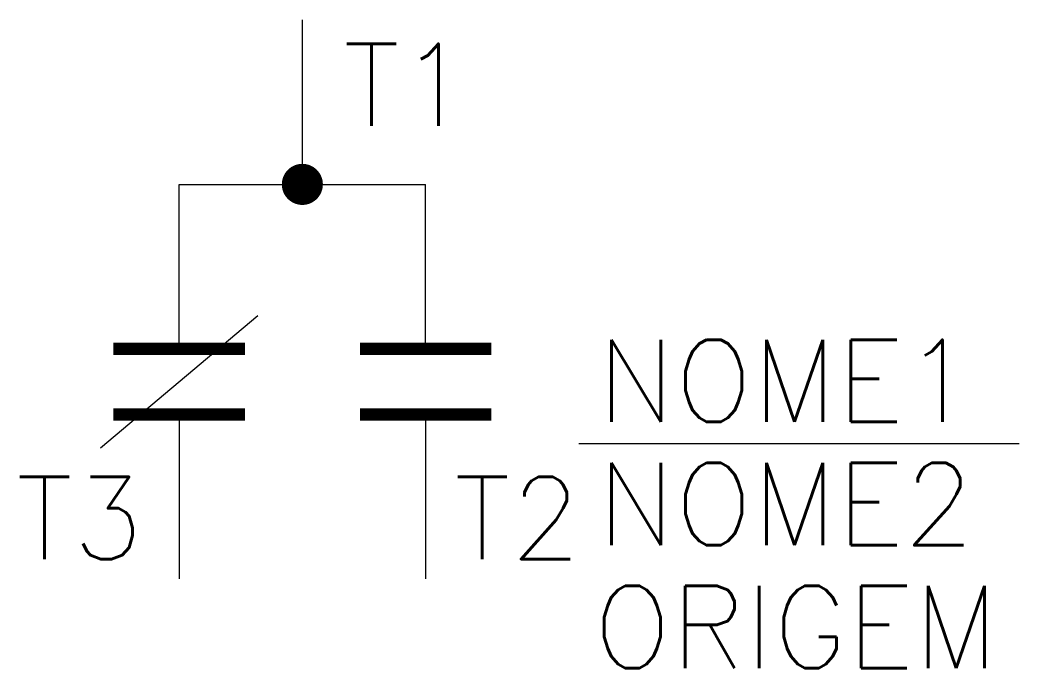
# Model space of a CAD drawing. Extents: x 148.1 to 172.5, y 173.2 to 189.
import ezdxf
from ezdxf.enums import TextEntityAlignment as Align

# ---------------------------------------------------------------- set-up
doc = ezdxf.new("R2010")
doc.units = 0
doc.header["$MEASUREMENT"] = 0
doc.layers.get('0').update_dxf_attribs({"linetype": 'CONTINUOUS'})
doc.styles.add('ROMANS', font='romans')

# ---------------------------------------------------------------- blocks, each defined once
blk = doc.blocks.new('CON2')
at = {"const_width": 0.5}
blk.add_lwpolyline([(-0.25, 0, 1), (0.25, 0, 1)], format="xyb", close=True, dxfattribs=at)

msp = doc.modelspace()

# ---------------------------------------------------------------- linework, layer by layer
at = {"color": 0}
for p, q in [((155, 185), (155, 189)), ((152, 185), (158, 185)), ((161.733, 178.696), (172.451, 178.696))]:
    msp.add_line(p, q, dxfattribs=at)
for p, q in [((152, 181), (152, 185)), ((158, 181), (158, 185)), ((150.085, 178.593), (153.915, 181.807)), ((152, 179.4), (152, 175.4)), ((158, 179.4), (158, 175.4))]:
    msp.add_line(p, q)
at = {"color": 5, "const_width": 0.3}
for points in [[(153.6, 181), (150.4, 181)], [(159.6, 181), (156.4, 181)], [(153.6, 179.4), (150.4, 179.4)], [(159.6, 179.4), (156.4, 179.4)]]:
    msp.add_lwpolyline(points, dxfattribs=at)

# ---------------------------------------------------------------- block references
at = {"color": 0, "xscale": -1, "rotation": 90}
msp.add_blockref('CON2', (155, 185), dxfattribs=at)

# ---------------------------------------------------------------- texts
at = {"color": 7, "lineweight": -3, "style": 'ROMANS'}
for tag, text, p in [('T1', '', (156, 187.424)), ('NOME1', '', (162.187, 180.221)), ('NOME2', 'NOME2', (162.187, 177.221)), ('T2', '', (158.697, 176.882)), ('ORIGEM', 'ORIGEM', (162.093, 174.232))]:
    msp.add_attdef(tag, text=text, height=2, dxfattribs=at).set_placement(p, align=Align.MIDDLE_LEFT)
msp.add_attdef('T3', text='', height=2, dxfattribs=at).set_placement((151.124, 176.882), align=Align.MIDDLE_RIGHT)

doc.saveas('drawing.dxf')
